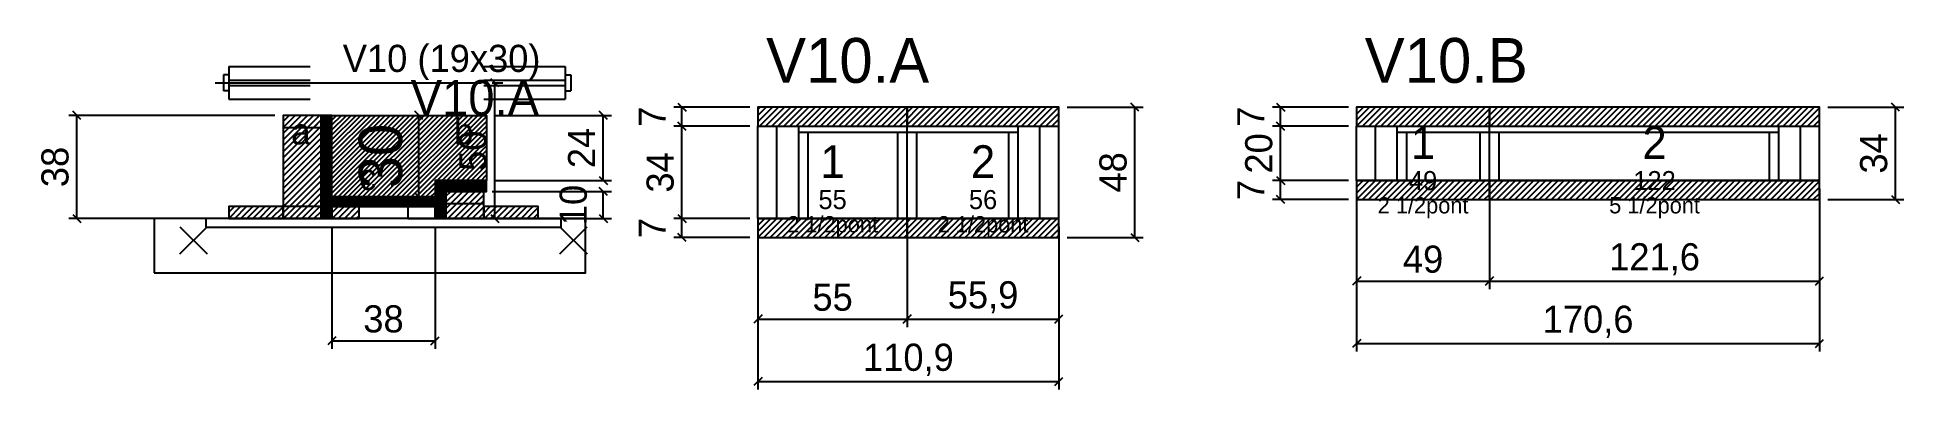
# Model space of a CAD drawing. Extents: x -69 to 619, y -97 to 33.
import ezdxf
from ezdxf.enums import TextEntityAlignment as Align

# ---------------------------------------------------------------- set-up
doc = ezdxf.new("R2010")
doc.units = 0
for name, color, linetype in [('5', 5, 'Continuous'), ('barrote', 126, 'Continuous'), ('CONCRETO', 251, 'Continuous'), ('COTA', 241, 'Continuous'), ('Cota Seção (2x)', 241, 'Continuous'), ('detalhes', 7, 'Continuous'), ('Hachura', 251, 'Continuous'), ('Madeira', 126, 'Continuous'), ('NOMENCLATURA', 7, 'Continuous'), ('Painéis', 200, 'Continuous'), ('presilha', 224, 'Continuous'), ('SARR_2.2x7', 40, 'Continuous'), ('SARR_3.5x7', 81, 'Continuous'), ('SCO-___-LAJ', 224, 'Continuous'), ('TENSOR', 224, 'Continuous'), ('texto', 7, 'Continuous'), ('Texto Seção', 7, 'Continuous')]:
    doc.layers.add(name, color=color, linetype=linetype)
doc.dimstyles.new('PAINEL', dxfattribs={"dimtxt": 10, "dimasz": 3, "dimexe": 3, "dimexo": 3, "dimgap": 3, "dimtad": 1, "dimblk": 'OBLIQUE', "dimblk1": 'OBLIQUE', "dimcen": 2.5, "dimclrd": 4, "dimclre": 4, "dimclrt": 240, "dimazin": 3, "dimtfac": 1, "dimtmove": 0, "dimatfit": 3})
doc.dimstyles.new('SECAO2X', dxfattribs={"dimtxt": 16, "dimasz": 3, "dimexe": 3, "dimexo": 3, "dimgap": 3, "dimtad": 1, "dimblk": 'OBLIQUE', "dimblk1": 'OBLIQUE', "dimcen": 2.5, "dimclrd": 4, "dimclre": 4, "dimclrt": 240, "dimazin": 3, "dimtfac": 1, "dimtmove": 0, "dimatfit": 3})

# ---------------------------------------------------------------- blocks, each defined once
blk = doc.blocks.new('_OBLIQUE')
at = {"color": 0, "linetype": 'BYBLOCK'}
blk.add_line((-0.5, -0.5), (0.5, 0.5), dxfattribs=at)

msp = doc.modelspace()

# ---------------------------------------------------------------- hatches: boundary and pattern name
at = {"layer": 'COTA'}
h = msp.add_hatch(dxfattribs=at)
h.set_pattern_fill('ANSI31', scale=0.5)
h.paths.add_polyline_path([(197, 0), (252, 0), (252, 7), (197, 7)])
h = msp.add_hatch(dxfattribs=at)
h.set_pattern_fill('ANSI31', scale=0.5)
h.paths.add_polyline_path([(252, 0), (307.9, 0), (307.9, 7), (252, 7)])
h = msp.add_hatch(dxfattribs=at)
h.set_pattern_fill('ANSI31', scale=0.5)
h.paths.add_polyline_path([(417.6, 0), (466.6, 0), (466.6, 7), (417.6, 7)])
h = msp.add_hatch(dxfattribs=at)
h.set_pattern_fill('ANSI31', scale=0.5)
h.paths.add_polyline_path([(466.6, 0), (588.2, 0), (588.2, 7), (466.6, 7)])
h = msp.add_hatch(dxfattribs=at)
h.set_pattern_fill('ANSI31', scale=0.4)
h.paths.add_polyline_path([(40, -26), (40, 4), (97, 4), (97, -20), (78, -20), (78, -26)])
h = msp.add_hatch(dxfattribs=at)
h.set_pattern_fill('ANSI31', scale=0.5)
h.paths.add_polyline_path([(417.6, -27), (466.6, -27), (466.6, -20), (417.6, -20)])
h = msp.add_hatch(dxfattribs=at)
h.set_pattern_fill('ANSI31', scale=0.5)
h.paths.add_polyline_path([(466.6, -27), (588.2, -27), (588.2, -20), (466.6, -20)])
h = msp.add_hatch(dxfattribs=at)
h.set_pattern_fill('ANSI31', scale=0.5)
h.paths.add_polyline_path([(197, -41), (252, -41), (252, -34), (197, -34)])
h = msp.add_hatch(dxfattribs=at)
h.set_pattern_fill('ANSI31', scale=0.5)
h.paths.add_polyline_path([(252, -41), (307.9, -41), (307.9, -34), (252, -34)])
at = {"layer": 'Hachura'}
h = msp.add_hatch(dxfattribs=at)
h.set_pattern_fill('ANSI31', scale=0.5)
h.paths.add_polyline_path([(22, -34), (36, -34), (36, 4), (22, 4)])
h = msp.add_hatch(dxfattribs=at)
h.set_pattern_fill('ANSI31', scale=0.5)
h.paths.add_polyline_path([(22, -0.4), (36, -0.4), (36, 4), (22, 4)])
h = msp.add_hatch(dxfattribs=at)
h.set_pattern_fill('SOLID')
h.paths.add_polyline_path([(36, -34), (40, -34), (40, 4), (36, 4)])
h = msp.add_hatch(dxfattribs=at)
h.set_pattern_fill('SOLID')
h.paths.add_polyline_path([(78, -24), (97, -24), (97, -20), (78, -20)])
h = msp.add_hatch(dxfattribs=at)
h.set_pattern_fill('SOLID')
h.paths.add_polyline_path([(40, -29.6), (78, -29.6), (78, -26), (40, -26)])
h = msp.add_hatch(dxfattribs=at)
h.set_pattern_fill('SOLID')
h.paths.add_polyline_path([(78, -34), (82, -34), (82, -24), (78, -24)])
h = msp.add_hatch(dxfattribs=at)
h.set_pattern_fill('ANSI31', scale=0.5)
h.paths.add_polyline_path([(82, -34), (96, -34), (96, -24), (82, -24)])
h = msp.add_hatch(dxfattribs=at)
h.set_pattern_fill('ANSI31', scale=0.5)
h.paths.add_polyline_path([(82, -28.4), (96, -28.4), (96, -24), (82, -24)])
h = msp.add_hatch(dxfattribs=at)
h.set_pattern_fill('ANSI31', scale=0.5)
h.paths.add_polyline_path([(2, -34), (22, -34), (22, -29.6), (2, -29.6)])
h = msp.add_hatch(dxfattribs=at)
h.set_pattern_fill('ANSI31', scale=0.5)
h.paths.add_polyline_path([(40, -34), (50, -34), (50, -29.6), (40, -29.6)])
h = msp.add_hatch(dxfattribs=at)
h.set_pattern_fill('ANSI31', scale=0.5)
h.paths.add_polyline_path([(96, -34), (116, -34), (116, -29.6), (96, -29.6)])

# ---------------------------------------------------------------- linework, layer by layer
for p, q in [((2, 22), (32, 22)), ((2, 22), (2, 10)), ((96, 22), (126, 22)), ((126, 22), (126, 10)), ((0, 19), (0, 13)), ((2, 19), (0, 19)), ((2, 17), (32, 17)), ((2, 15), (32, 15)), ((96, 17), (126, 17)), ((96, 15), (126, 15)), ((126, 19), (128, 19)), ((128, 19), (128, 13)), ((2, 13), (0, 13)), ((2, 10), (32, 10)), ((96, 10), (126, 10)), ((126, 13), (128, 13))]:
    msp.add_line(p, q)
at = {"layer": 'barrote'}
msp.add_lwpolyline([(-25.5, -54), (133.5, -54), (133.5, -34), (-25.5, -34)], close=True, dxfattribs=at)
at = {"layer": 'CONCRETO'}
msp.add_lwpolyline([(40, -26), (40, 4), (97, 4), (97, -20), (78, -20), (78, -26)], close=True, dxfattribs=at)
at = {"layer": 'Madeira'}
for points in [[(22, -34), (36, -34), (36, 4), (22, 4)], [(22, -0.4), (36, -0.4), (36, 4), (22, 4)], [(82, -34), (96, -34), (96, -24), (82, -24)], [(82, -28.4), (96, -28.4), (96, -24), (82, -24)], [(2, -34), (22, -34), (22, -29.6), (2, -29.6)], [(22, -34), (36, -34), (36, -29.6), (22, -29.6)], [(40, -34), (50, -34), (50, -29.6), (40, -29.6)], [(68, -34), (78, -34), (78, -29.6), (68, -29.6)], [(96, -34), (116, -34), (116, -29.6), (96, -29.6)]]:
    msp.add_lwpolyline(points, close=True, dxfattribs=at)
at = {"layer": 'Painéis'}
for p, q in [((197, 0), (252, 0)), ((197, -34), (197, 0)), ((252, -34), (252, 0)), ((252, -34), (252, 0)), ((252, 0), (307.9, 0)), ((252, -34), (252, 0)), ((307.9, -34), (307.9, 0)), ((417.6, 0), (466.6, 0)), ((417.6, -20), (417.6, 0)), ((466.6, -20), (466.6, 0)), ((466.6, -20), (466.6, 0)), ((466.6, 0), (588.2, 0)), ((466.6, -20), (466.6, 0)), ((588.2, -20), (588.2, 0)), ((417.6, -20), (466.6, -20)), ((466.6, -20), (588.2, -20)), ((197, -34), (252, -34)), ((252, -34), (307.9, -34))]:
    msp.add_line(p, q, dxfattribs=at)
for points in [[(36, -34), (40, -34), (40, 4), (36, 4)], [(78, -24), (97, -24), (97, -20), (78, -20)], [(40, -29.6), (78, -29.6), (78, -26), (40, -26)], [(78, -34), (82, -34), (82, -24), (78, -24)]]:
    msp.add_lwpolyline(points, close=True, dxfattribs=at)
at = {"layer": 'presilha'}
for p, q in [((-16, -47), (-6, -37)), ((-16, -37), (-6, -47)), ((124, -47), (134, -37)), ((124, -37), (134, -47))]:
    msp.add_line(p, q, dxfattribs=at)
at = {"layer": 'SARR_2.2x7'}
for p, q in [((204, -34), (204, 0)), ((300.9, -34), (300.9, 0)), ((424.6, -20), (424.6, 0)), ((581.2, -20), (581.2, 0)), ((212, -2.2), (252, -2.2)), ((252, -2.2), (292.9, -2.2)), ((432.6, -2.2), (466.6, -2.2)), ((466.6, -2.2), (573.2, -2.2))]:
    msp.add_line(p, q, dxfattribs=at)
at = {"layer": 'SARR_3.5x7'}
for p, q in [((212, -34), (212, 0)), ((252, -34), (252, 0)), ((252, -34), (252, 0)), ((292.9, -34), (292.9, 0)), ((432.6, -20), (432.6, 0)), ((466.6, -20), (466.6, 0)), ((466.6, -20), (466.6, 0)), ((573.2, -20), (573.2, 0)), ((215.5, -34), (215.5, -2.2)), ((248.5, -34), (248.5, -2.2)), ((255.5, -34), (255.5, -2.2)), ((289.4, -34), (289.4, -2.2)), ((436.1, -20), (436.1, -2.2)), ((463.1, -20), (463.1, -2.2)), ((470.1, -20), (470.1, -2.2)), ((569.7, -20), (569.7, -2.2)), ((432.6, -20), (436.1, -20)), ((463.1, -20), (466.6, -20)), ((466.6, -20), (470.1, -20)), ((569.7, -20), (573.2, -20)), ((212, -34), (215.5, -34)), ((248.5, -34), (252, -34)), ((252, -34), (255.5, -34)), ((289.4, -34), (292.9, -34))]:
    msp.add_line(p, q, dxfattribs=at)
at = {"layer": 'SCO-___-LAJ'}
for points in [[(197, 0), (252, 0), (252, 7), (197, 7)], [(252, 0), (307.9, 0), (307.9, 7), (252, 7)], [(417.6, 0), (466.6, 0), (466.6, 7), (417.6, 7)], [(466.6, 0), (588.2, 0), (588.2, 7), (466.6, 7)], [(417.6, -27), (466.6, -27), (466.6, -20), (417.6, -20)], [(466.6, -27), (588.2, -27), (588.2, -20), (466.6, -20)], [(-6.5, -37.2), (124.5, -37.2), (124.5, -34), (-6.5, -34)], [(197, -41), (252, -41), (252, -34), (197, -34)], [(252, -41), (307.9, -41), (307.9, -34), (252, -34)]]:
    msp.add_lwpolyline(points, close=True, dxfattribs=at)
at = {"layer": 'TENSOR'}
msp.add_line((-3, 16), (95, 16), dxfattribs=at)

# ---------------------------------------------------------------- texts
at = {"layer": '5'}
for s, height, p in [('1', 12, (442.1, -6)), ('2', 12, (527.4, -6)), ('2', 12, (279.95, -13)), ('1', 12, (224.5, -13)), ('49', 7, (442.1, -20)), ('122', 7, (527.4, -20)), ('55', 7, (224.5, -27)), ('56', 7, (279.95, -27))]:
    msp.add_text(s, height=height, dxfattribs=at).set_placement(p, align=Align.MIDDLE_CENTER)
at = {"layer": 'detalhes'}
for s, p in [('a', (25, -6.7)), ('b', (85, -6.7)), ('c', (50, -23.5))]:
    msp.add_text(s, height=9.6, dxfattribs=at).set_placement(p)
at = {"layer": 'NOMENCLATURA'}
for s, p in [('V10.A', (200, 16)), ('V10.B', (420.6, 16))]:
    msp.add_text(s, height=16.5, dxfattribs=at).set_placement(p)
at = {"layer": 'texto', "char_height": 6, "attachment_point": 5}
for s, insert in [('2 1/2pont', (442.1, -30)), ('5 1/2pont', (527.4, -30)), ('2 1/2pont', (224.5, -37)), ('2 1/2pont', (279.95, -37))]:
    msp.add_mtext(s, dxfattribs=dict(at, insert=insert))
at = {"layer": 'Texto Seção'}
for s, height, p in [('V10 (19x30)', 10, (44, 20)), ('V10.A', 13, (69, 4))]:
    msp.add_text(s, height=height, dxfattribs=at).set_placement(p)

# ---------------------------------------------------------------- dimensions: what is measured, and where the dimension line sits
at = {"layer": 'COTA'}
for base, p1, p2 in [((100, -34), (96, -34), (96, 16)), ((169, 0), (197, 0), (197, 7)), ((335.9, -41), (307.9, -41), (307.9, 7)), ((389.6, 0), (417.6, 0), (417.6, 7)), ((616.2, -27), (588.2, -27), (588.2, 7)), ((-54, -34), (2, -34), (22, 4)), ((140, -20), (97, -20), (97, 4)), ((169, -34), (197, -34), (197, 0)), ((389.6, -20), (417.6, -20), (417.6, 0)), ((389.6, -27), (417.6, -27), (417.6, -20)), ((140, -34), (96, -34), (96, -24)), ((169, -41), (197, -41), (197, -34))]:
    msp.add_linear_dim(base=base, p1=p1, p2=p2, angle=90, dimstyle='PAINEL', dxfattribs=at).render()
for base, p1, p2 in [((417.6, -57), (417.6, -20), (466.6, -20)), ((417.6, -80), (417.6, -20), (588.2, -20)), ((466.6, -57), (466.6, -20), (588.2, -20)), ((40, -79), (40, -34), (78, -34)), ((197, -71), (197, -34), (252, -34)), ((197, -94), (197, -34), (307.9, -34)), ((252, -71), (252, -34), (307.9, -34))]:
    msp.add_linear_dim(base=base, p1=p1, p2=p2, dimstyle='PAINEL', dxfattribs=at).render()
at = {"layer": 'Cota Seção (2x)'}
msp.add_linear_dim(base=(72, -26), p1=(40, -26), p2=(40, 4), angle=90, dimstyle='SECAO2X', dxfattribs=at).render()

doc.saveas('drawing.dxf')
